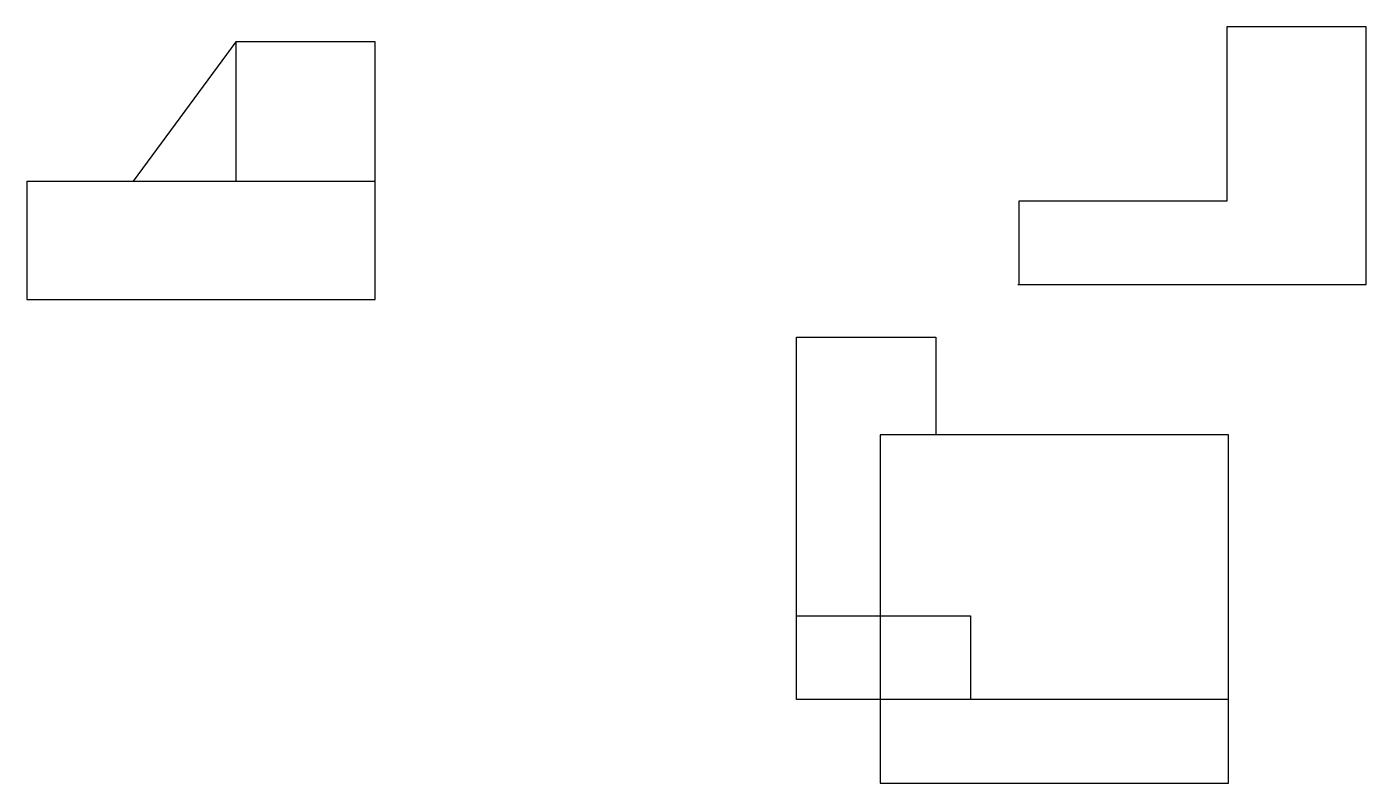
# Model space of a CAD drawing. Header units: inches. Extents: x -106 to 86, y -57 to 51.
import ezdxf

# ---------------------------------------------------------------- set-up
doc = ezdxf.new("R2010")
doc.units = ezdxf.units.IN
doc.header["$MEASUREMENT"] = 0

msp = doc.modelspace()

# ---------------------------------------------------------------- linework, layer by layer
for p, q in [((85.87, 51.12), (65.87, 51.12)), ((65.87, 51.12), (65.87, 26.12)), ((85.87, 14.12), (85.87, 51.12)), ((-76.37, 48.98), (-91.11, 28.98)), ((-56.37, 48.98), (-76.37, 48.98)), ((-76.37, 48.98), (-76.37, 28.98)), ((-56.37, 11.98), (-56.37, 48.98)), ((-106.37, 28.98), (-106.37, 11.98)), ((-106.37, 28.98), (-56.37, 28.98)), ((65.87, 26.12), (36.03, 26.12)), ((36.03, 26.12), (36.03, 14.12)), ((35.87, 14.12), (85.87, 14.12)), ((-106.37, 11.98), (-56.37, 11.98)), ((4.09, -33.43), (4.09, 6.57)), ((4.09, 6.57), (24.09, 6.57)), ((24.09, 6.57), (24.09, -7.43)), ((66.09, -7.43), (16.09, -7.43)), ((16.09, -7.43), (16.09, -57.43)), ((66.09, -57.43), (66.09, -7.43)), ((4.09, -45.43), (4.09, -33.43)), ((4.09, -33.43), (29.09, -33.43)), ((29.09, -33.43), (29.09, -45.43)), ((66.09, -45.43), (4.09, -45.43)), ((66.09, -57.43), (66.09, -45.43)), ((16.09, -57.43), (66.09, -57.43))]:
    msp.add_line(p, q)

doc.saveas('drawing.dxf')
